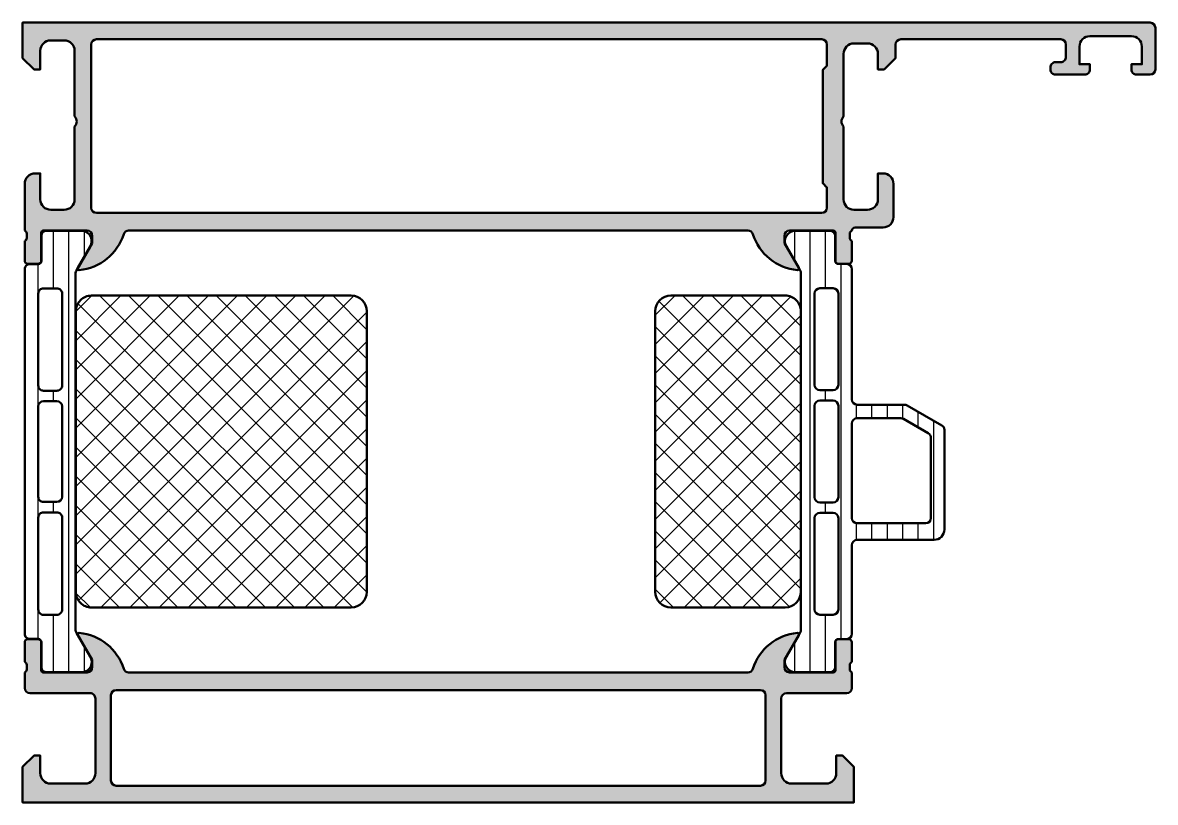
# Model space of a CAD drawing. Extents: x 0 to 109, y 0 to 75.
import ezdxf

# ---------------------------------------------------------------- set-up
doc = ezdxf.new("R2010")
doc.units = 0
for name, color, linetype, lineweight in [('0S-Alu contour', 7, 'Continuous', 50), ('0S-Alu hatch', 252, 'Continuous', 25), ('0S-Plastic contour', 254, 'Continuous', 50), ('0S-Plastic hatch', 253, 'Continuous', 25), ('0S-PT contour', 91, 'Continuous', 50), ('0S-PT hatch', 103, 'Continuous', 25)]:
    doc.layers.add(name, color=color, linetype=linetype, lineweight=lineweight)
pattern_1 = [(135, (0, 0), (-1.403165018917055, -1.403165018917055), []), (225, (0, 0), (1.403165018917055, -1.403165018917055), [])]
pattern_2 = [(90, (0, 0), (-1.4859, 0), [])]

# ---------------------------------------------------------------- blocks, each defined once
blk = doc.blocks.new('482060__34812AA8_79C7_4B11_AFEE_2AE749F48183_')
at = {"layer": '0S-Alu hatch'}
h = blk.add_hatch(color=256, dxfattribs=at)
edge = h.paths.add_edge_path()
edge.add_line((1.199999999999953, 60.49999999999999), (1.699999999999956, 60.49999999999999))
edge.add_line((1.699999999999956, 60.49999999999999), (1.699999999999957, 57.99999999999999))
edge.add_arc((2.699999999999954, 57.99999999999999), 0.9999999999999978, 180, 270.0000000000001)
edge.add_line((2.699999999999956, 56.99999999999999), (3.999999999999957, 56.99999999999999))
edge.add_arc((3.999999999999957, 57.99999999999999), 1, 270, 360)
edge.add_line((4.999999999999957, 57.99999999999999), (4.999999999999957, 65))
edge.add_arc((4.474999999999957, 65.5), 0.7250000000000004, 316.3971810272964, 403.6028189727036)
edge.add_line((4.999999999999957, 66), (4.999999999999956, 72.3))
edge.add_arc((3.999999999999955, 72.3), 0.9999999999999996, 0, 89.99999999999994)
edge.add_line((3.999999999999957, 73.3), (2.699999999999956, 73.3))
edge.add_arc((2.699999999999956, 72.3), 1, 90, 180)
edge.add_line((1.699999999999956, 72.3), (1.699999999999955, 70.5))
edge.add_line((1.699999999999955, 70.5), (1.099999999999956, 70.5))
edge.add_line((1.099999999999956, 70.5), (-4.51e-14, 71.6))
edge.add_line((-4.51e-14, 71.6), (-4.38e-14, 75))
edge.add_line((-4.38e-14, 75), (108.4999999999999, 74.99999999999999))
edge.add_ellipse((108.4999999999999, 74.5), major_axis=(-0.4999999999999858, 0), ratio=1, start_angle=180, end_angle=269.9999999999984, ccw=False)
edge.add_line((108.9999999999999, 74.5), (108.9999999999999, 70.5))
edge.add_ellipse((108.4999999999999, 70.50000000000001), major_axis=(-0.5000000000000142, 0), ratio=1, start_angle=90.00000000000318, end_angle=180, ccw=False)
edge.add_line((108.4999999999999, 70), (107.1999999999999, 70))
edge.add_ellipse((107.1999999999999, 70.49999999999999), major_axis=(-0.4999999999999858, 0), ratio=1, start_angle=0, end_angle=90.00000000000159, ccw=False)
edge.add_line((106.6999999999999, 70.5), (106.6999999999999, 71))
edge.add_line((106.6999999999999, 71), (107.6999999999999, 71))
edge.add_line((107.6999999999999, 71), (107.6999999999999, 72.7))
edge.add_arc((106.6999999999999, 72.7), 1, 0, 90)
edge.add_line((106.6999999999999, 73.7), (102.6999999999999, 73.7))
edge.add_arc((102.6999999999999, 72.7), 1, 90, 180)
edge.add_line((101.6999999999999, 72.7), (101.6999999999999, 71))
edge.add_line((101.6999999999999, 71), (102.6999999999999, 71))
edge.add_line((102.6999999999999, 71), (102.6999999999999, 70.5))
edge.add_ellipse((102.2, 70.5), major_axis=(-0.4999999999999858, 0), ratio=1, start_angle=89.9999999999967, end_angle=180, ccw=False)
edge.add_line((102.1999999999999, 70.00000000000001), (99.39999999999996, 70))
edge.add_ellipse((99.39999999999995, 70.49999999999999), major_axis=(-0.4999999999999858, 0), ratio=1, start_angle=0, end_angle=90.00000000000159, ccw=False)
edge.add_line((98.89999999999996, 70.5), (98.89999999999996, 70.7))
edge.add_ellipse((99.39999999999995, 70.70000000000002), major_axis=(-0.4999999999999858, 0), ratio=1, start_angle=269.9999999999984, end_angle=360, ccw=False)
edge.add_line((99.39999999999996, 71.2), (99.89999999999998, 71.2))
edge.add_arc((99.9, 71.7), 0.5000000000000142, 269.9999999999984, 360)
edge.add_line((100.4, 71.7), (100.3999999999999, 72.9))
edge.add_arc((99.89999999999996, 72.9), 0.5, 0, 89.99999999999837)
edge.add_line((99.89999999999998, 73.4), (84.49999999999999, 73.39999999999999))
edge.add_arc((84.49999999999999, 72.89999999999999), 0.5, 90, 180)
edge.add_line((83.99999999999999, 72.89999999999999), (83.99999999999996, 71.60000000000001))
edge.add_line((83.99999999999996, 71.60000000000001), (82.89999999999996, 70.5))
edge.add_line((82.89999999999996, 70.5), (82.29999999999995, 70.5))
edge.add_line((82.29999999999995, 70.5), (82.29999999999995, 72))
edge.add_arc((81.29999999999998, 72), 0.9999999999999857, 0, 90)
edge.add_line((81.29999999999998, 72.99999999999999), (79.99999999999997, 73))
edge.add_arc((79.99999999999999, 72), 1, 90.00000000000081, 180)
edge.add_line((78.99999999999999, 72), (78.99999999999994, 66))
edge.add_arc((79.52499999999996, 65.5), 0.7250000000000041, 136.3971810272967, 223.6028189727033)
edge.add_line((78.99999999999994, 65), (78.99999999999994, 58))
edge.add_arc((79.99999999999996, 58), 1, 180, 270)
edge.add_line((79.99999999999996, 57), (81.29999999999997, 57))
edge.add_arc((81.29999999999997, 58), 1, 270, 360)
edge.add_line((82.29999999999995, 58), (82.29999999999995, 60.5))
edge.add_line((82.29999999999995, 60.5), (82.79999999999997, 60.5))
edge.add_ellipse((82.79999999999998, 59.50000000000001), major_axis=(-0.9999999999999928, 0), ratio=1, start_angle=180, end_angle=270.0000000000008, ccw=False)
edge.add_line((83.79999999999997, 59.5), (83.79999999999997, 56.29999999999999))
edge.add_ellipse((82.79999999999998, 56.29999999999999), major_axis=(-0.9999999999999857, 0), ratio=1, start_angle=90, end_angle=180, ccw=False)
edge.add_line((82.79999999999997, 55.3), (80.09999999999997, 55.3))
edge.add_arc((80.09999999999997, 55), 0.2999999999999971, 90, 180)
edge.add_arc((79.89999999999993, 54.71715728752539), 0.2999999999999976, 109.4712206344906, 180)
edge.add_line((79.59999999999995, 54.71715728752539), (79.59999999999995, 54.28284271247463))
edge.add_arc((79.89999999999993, 54.28284271247465), 0.2999999999999971, 180, 250.5287793655103)
edge.add_line((79.79999999999995, 54.00000000000003), (79.79999999999995, 52.10000000000006))
edge.add_ellipse((79.49999999999991, 52.10000000000006), major_axis=(-0.3000000000000398, 0), ratio=1, start_angle=90, end_angle=180, ccw=False)
edge.add_line((79.49999999999991, 51.80000000000002), (78.50999999999999, 51.80000000000001))
edge.add_ellipse((78.51, 52.10000000000007), major_axis=(-0.300000000000054, 0), ratio=1, start_angle=0, end_angle=89.99999999999733, ccw=False)
edge.add_line((78.20999999999995, 52.10000000000006), (78.20999999999995, 54.80000000000002))
edge.add_arc((78.00999999999993, 54.80000000000002), 0.2000000000000028, 0, 90)
edge.add_line((78.00999999999993, 55.00000000000002), (73.79999999999997, 55.00000000000001))
edge.add_arc((73.79999999999997, 54.50000000000001), 0.5, 90, 180)
edge.add_line((73.29999999999997, 54.50000000000001), (73.29999999999995, 53.80000000000002))
edge.add_line((73.29999999999995, 53.80000000000002), (74.68149545762232, 51.40717967697246))
edge.add_ellipse((74.56188021535165, 51.33811978464831), major_axis=(-0.1381197846483035, 0), ratio=1, start_angle=84.37742244921071, end_angle=209.9999999999983, ccw=False)
edge.add_ellipse((75.03822324117374, 56.17660886184779), major_axis=(-4.999999999999968, 0), ratio=1, start_angle=17.74841635606981, end_angle=84.37742244920668, ccw=False)
edge.add_arc((69.79999999999995, 54.50000000000002), 0.5000000000000039, 17.74841635606928, 89.99999999999837)
edge.add_line((69.79999999999995, 55.00000000000002), (10.19999999999994, 55))
edge.add_arc((10.19999999999994, 54.5), 0.5, 89.99999999999939, 162.2515836439297)
edge.add_ellipse((4.96177675882614, 56.17660886184779), major_axis=(-4.999999999999992, 0), ratio=1, start_angle=95.62257755079372, end_angle=162.2515836439301, ccw=False)
edge.add_ellipse((5.438119784648252, 51.3381197846483), major_axis=(-0.1381197846483014, 0), ratio=1, start_angle=-29.999999999998693, end_angle=95.62257755079082, ccw=False)
edge.add_line((5.318504542377583, 51.40717967697245), (6.699999999999945, 53.8))
edge.add_line((6.699999999999945, 53.8), (6.699999999999945, 54.5))
edge.add_arc((6.199999999999943, 54.5), 0.5000000000000027, 0, 89.9999999999998)
edge.add_line((6.199999999999945, 55), (1.989999999999952, 55))
edge.add_arc((1.989999999999952, 54.8), 0.2000000000000028, 89.99999999999991, 180)
edge.add_line((1.789999999999949, 54.8), (1.78999999999995, 52.10000000000004))
edge.add_ellipse((1.489999999999916, 52.10000000000003), major_axis=(-0.3000000000000338, 0), ratio=1, start_angle=89.99999999999892, end_angle=180, ccw=False)
edge.add_line((1.48999999999991, 51.79999999999999), (0.4999999999999901, 51.79999999999999))
edge.add_ellipse((0.4999999999999968, 52.10000000000004), major_axis=(-0.3000000000000469, 0), ratio=1, start_angle=0, end_angle=89.9999999999988, ccw=False)
edge.add_line((0.1999999999999521, 52.10000000000004), (0.1999999999999514, 54))
edge.add_arc((0.099999999999953, 54.28284271247462), 0.2999999999999989, 289.4712206344904, 360)
edge.add_line((0.3999999999999518, 54.28284271247462), (0.3999999999999519, 54.71715728752538))
edge.add_arc((0.0999999999999519, 54.71715728752538), 0.3, 0, 70.52877936550895)
edge.add_line((0.1999999999999536, 55), (0.1999999999999534, 59.49999999999999))
edge.add_ellipse((1.199999999999955, 59.49999999999999), major_axis=(-1.000000000000002, 0), ratio=1, start_angle=270.00000000000017, end_angle=360, ccw=False)
edge = h.paths.add_edge_path()
edge.add_line((6.600000000000048, 72.9), (6.600000000000051, 57.2))
edge.add_arc((7.100000000000052, 57.2), 0.5000000000000009, 180, 270)
edge.add_line((7.100000000000052, 56.7), (76.90000000000003, 56.70000000000001))
edge.add_arc((76.90000000000003, 57.20000000000001), 0.5, 270, 360)
edge.add_line((77.40000000000003, 57.20000000000001), (77.40000000000003, 59.15000000000001))
edge.add_line((77.40000000000003, 59.15000000000001), (76.99999999999994, 59.55000000000008))
edge.add_line((76.99999999999994, 59.55000000000008), (76.99999999999994, 70.44999999999993))
edge.add_line((76.99999999999994, 70.44999999999993), (77.40000000000003, 70.85))
edge.add_line((77.40000000000003, 70.85), (77.40000000000003, 72.9))
edge.add_arc((76.90000000000002, 72.89999999999999), 0.5000000000000142, 0, 90)
edge.add_line((76.90000000000002, 73.4), (7.100000000000051, 73.4))
edge.add_arc((7.100000000000051, 72.89999999999999), 0.5, 90, 180)
at = {"layer": '0S-Alu contour', "color": 7}
for points in [[(1.699999999999956, 72.3), (1.699999999999955, 70.5), (1.099999999999956, 70.5), (-4.51e-14, 71.6), (-4.38e-14, 75), (108.4999999999999, 74.99999999999999)], [(108.9999999999999, 74.5), (108.9999999999999, 70.5)], [(3.999999999999957, 73.3), (2.699999999999956, 73.3)], [(76.90000000000002, 73.4), (7.100000000000051, 73.4)], [(99.89999999999998, 73.4), (84.49999999999999, 73.39999999999999)], [(106.6999999999999, 73.7), (102.6999999999999, 73.7)], [(4.999999999999957, 66), (4.999999999999956, 72.3)], [(6.600000000000048, 72.9), (6.600000000000051, 57.2)], [(77.40000000000003, 57.20000000000001), (77.40000000000003, 59.15000000000001), (76.99999999999994, 59.55000000000008), (76.99999999999994, 70.44999999999993), (77.40000000000003, 70.85), (77.40000000000003, 72.9)], [(78.99999999999999, 72), (78.99999999999994, 66)], [(81.29999999999998, 72.99999999999999), (79.99999999999997, 73)], [(83.99999999999999, 72.89999999999999), (83.99999999999996, 71.60000000000001), (82.89999999999996, 70.5), (82.29999999999995, 70.5), (82.29999999999995, 72)], [(100.4, 71.7), (100.3999999999999, 72.9)], [(101.6999999999999, 72.7), (101.6999999999999, 71), (102.6999999999999, 71), (102.6999999999999, 70.5)], [(106.6999999999999, 70.5), (106.6999999999999, 71), (107.6999999999999, 71), (107.6999999999999, 72.7)], [(99.39999999999996, 71.2), (99.89999999999998, 71.2)], [(98.89999999999996, 70.5), (98.89999999999996, 70.7)], [(102.1999999999999, 70.00000000000001), (99.39999999999996, 70)], [(108.4999999999999, 70), (107.1999999999999, 70)], [(4.999999999999957, 57.99999999999999), (4.999999999999957, 65)], [(78.99999999999994, 65), (78.99999999999994, 58)], [(1.199999999999953, 60.49999999999999), (1.699999999999956, 60.49999999999999), (1.699999999999957, 57.99999999999999)], [(82.29999999999995, 58), (82.29999999999995, 60.5), (82.79999999999997, 60.5)], [(0.1999999999999536, 55), (0.1999999999999534, 59.49999999999999)], [(83.79999999999997, 59.5), (83.79999999999997, 56.29999999999999)], [(2.699999999999956, 56.99999999999999), (3.999999999999957, 56.99999999999999)], [(7.100000000000052, 56.7), (76.90000000000003, 56.70000000000001)], [(79.99999999999996, 57), (81.29999999999997, 57)], [(0.3999999999999518, 54.28284271247462), (0.3999999999999519, 54.71715728752538)], [(1.789999999999949, 54.8), (1.78999999999995, 52.10000000000004)], [(6.199999999999945, 55), (1.989999999999952, 55)], [(69.79999999999995, 55.00000000000002), (10.19999999999994, 55)], [(78.00999999999993, 55.00000000000002), (73.79999999999997, 55.00000000000001)], [(78.20999999999995, 52.10000000000006), (78.20999999999995, 54.80000000000002)], [(79.59999999999995, 54.71715728752539), (79.59999999999995, 54.28284271247463)], [(82.79999999999997, 55.3), (80.09999999999997, 55.3)], [(0.1999999999999521, 52.10000000000004), (0.1999999999999514, 54)], [(5.318504542377583, 51.40717967697245), (6.699999999999945, 53.8), (6.699999999999945, 54.5)], [(73.29999999999997, 54.50000000000001), (73.29999999999995, 53.80000000000002), (74.68149545762232, 51.40717967697246)], [(79.79999999999995, 54.00000000000003), (79.79999999999995, 52.10000000000006)], [(1.48999999999991, 51.79999999999999), (0.4999999999999901, 51.79999999999999)], [(79.49999999999991, 51.80000000000002), (78.50999999999999, 51.80000000000001)]]:
    blk.add_lwpolyline(points, dxfattribs=at)
at = {"layer": '0S-Alu contour', "color": 7, "extrusion": (0, 0, -1)}
for centre, radius, start, end in [((-108.4999999999999, 74.5), 0.4999999999999858, 90.0000000000016, 180), ((-99.39999999999995, 70.70000000000002), 0.4999999999999858, 0, 90.0000000000016), ((-99.39999999999995, 70.49999999999999), 0.4999999999999858, 269.9999999999984, 0), ((-102.2, 70.5), 0.4999999999999858, 180, 270.0000000000033), ((-107.1999999999999, 70.49999999999999), 0.4999999999999858, 269.9999999999984, 0), ((-108.4999999999999, 70.50000000000001), 0.5000000000000142, 180, 269.9999999999968), ((-1.199999999999955, 59.49999999999999), 1.000000000000002, 0, 89.99999999999984), ((-82.79999999999998, 59.50000000000001), 0.9999999999999928, 89.9999999999992, 180), ((-82.79999999999998, 56.29999999999999), 0.9999999999999857, 180, 270), ((-4.96177675882614, 56.17660886184779), 4.999999999999992, 197.74841635607, 264.3774224492063), ((-75.03822324117374, 56.17660886184779), 4.999999999999968, 275.6225775507933, 342.2515836439302), ((-0.4999999999999968, 52.10000000000004), 0.3000000000000469, 270.0000000000013, 0), ((-1.489999999999916, 52.10000000000003), 0.3000000000000338, 180, 270.0000000000011), ((-5.438119784648252, 51.3381197846483), 0.1381197846483014, 264.3774224492092, 29.99999999999862), ((-74.56188021535165, 51.33811978464831), 0.1381197846483035, 150.0000000000017, 275.6225775507893), ((-78.51, 52.10000000000007), 0.300000000000054, 270.0000000000027, 0), ((-79.49999999999991, 52.10000000000006), 0.3000000000000398, 180, 270)]:
    blk.add_arc(centre, radius, start, end, dxfattribs=at)
at = {"layer": '0S-Alu contour', "color": 7}
for centre, radius, start, end in [((2.699999999999956, 72.3), 1, 90, 180), ((3.999999999999955, 72.3), 0.9999999999999996, 0, 89.99999999999994), ((7.100000000000051, 72.89999999999999), 0.5, 90, 180), ((76.90000000000002, 72.89999999999999), 0.5000000000000142, 0, 90), ((84.49999999999999, 72.89999999999999), 0.5, 90, 180), ((99.89999999999996, 72.9), 0.5, 0, 89.99999999999837), ((102.6999999999999, 72.7), 1, 90, 180), ((106.6999999999999, 72.7), 1, 0, 90), ((79.99999999999999, 72), 1, 90.00000000000081, 180), ((81.29999999999998, 72), 0.9999999999999857, 0, 90), ((99.9, 71.7), 0.5000000000000142, 269.9999999999984, 0), ((4.474999999999957, 65.5), 0.7250000000000004, 316.3971810272964, 43.6028189727036), ((79.52499999999996, 65.5), 0.7250000000000041, 136.3971810272967, 223.6028189727033), ((2.699999999999954, 57.99999999999999), 0.9999999999999978, 180, 270.0000000000001), ((3.999999999999957, 57.99999999999999), 1, 270, 0), ((79.99999999999996, 58), 1, 180, 270), ((81.29999999999997, 58), 1, 270, 0), ((7.100000000000052, 57.2), 0.5000000000000009, 180, 270), ((76.90000000000003, 57.20000000000001), 0.5, 270, 0), ((0.0999999999999519, 54.71715728752538), 0.3, 0, 70.52877936550895), ((1.989999999999952, 54.8), 0.2000000000000028, 89.99999999999991, 180), ((6.199999999999943, 54.5), 0.5000000000000027, 0, 89.9999999999998), ((10.19999999999994, 54.5), 0.5, 89.99999999999939, 162.2515836439297), ((69.79999999999995, 54.50000000000002), 0.5000000000000039, 17.74841635606928, 89.99999999999837), ((73.79999999999997, 54.50000000000001), 0.5, 90, 180), ((78.00999999999993, 54.80000000000002), 0.2000000000000028, 0, 90), ((79.89999999999993, 54.71715728752539), 0.2999999999999976, 109.4712206344906, 180), ((80.09999999999997, 55), 0.2999999999999971, 90, 180), ((0.099999999999953, 54.28284271247462), 0.2999999999999989, 289.4712206344904, 0), ((79.89999999999993, 54.28284271247465), 0.2999999999999971, 180, 250.5287793655103)]:
    blk.add_arc(centre, radius, start, end, dxfattribs=at)
blk = doc.blocks.new('482070__6E065C63_99F9_4C03_8223_156A82CEA45E_')
at = {"layer": '0S-Alu hatch'}
h = blk.add_hatch(color=256, dxfattribs=at)
edge = h.paths.add_edge_path()
edge.add_line((79.79999999999987, 11), (79.79999999999988, 12.5))
edge.add_ellipse((79.89999999999986, 12.78284271247462), major_axis=(-0.2999999999999959, 0), ratio=1, start_angle=0, end_angle=70.52877936551022, ccw=False)
edge.add_line((79.59999999999988, 12.78284271247462), (79.59999999999988, 13.21715728752538))
edge.add_ellipse((79.89999999999986, 13.21715728752538), major_axis=(-0.2999999999999971, 0), ratio=1, start_angle=289.4712206344898, end_angle=360, ccw=False)
edge.add_line((79.79999999999988, 13.5), (79.79999999999988, 15.39999999999996))
edge.add_arc((79.49999999999984, 15.39999999999996), 0.3000000000000398, 0, 90)
edge.add_line((79.49999999999984, 15.7), (78.5099999999999, 15.7))
edge.add_arc((78.5099999999999, 15.39999999999996), 0.3000000000000398, 90, 180)
edge.add_line((78.20999999999988, 15.39999999999996), (78.20999999999987, 12.7))
edge.add_ellipse((78.00999999999986, 12.69999999999999), major_axis=(-0.1999999999999886, 0), ratio=1, start_angle=90, end_angle=180, ccw=False)
edge.add_line((78.00999999999986, 12.5), (73.7999999999999, 12.5))
edge.add_ellipse((73.7999999999999, 12.99999999999999), major_axis=(-0.4999999999999929, 0), ratio=1, start_angle=0, end_angle=90, ccw=False)
edge.add_line((73.2999999999999, 13), (73.2999999999999, 13.7))
edge.add_line((73.2999999999999, 13.7), (74.68149545762225, 16.09282032302755))
edge.add_arc((74.56188021535158, 16.1618802153517), 0.1381197846483017, 330.0000000000018, 455.6225775507952)
edge.add_arc((75.0382232411737, 11.3233911381522), 4.999999999999998, 95.62257755079376, 162.2515836439299)
edge.add_ellipse((69.79999999999988, 13.00000000000001), major_axis=(-0.5000000000000094, 0), ratio=1, start_angle=90, end_angle=162.2515836439288, ccw=False)
edge.add_line((69.79999999999988, 12.5), (10.19999999999999, 12.5))
edge.add_ellipse((10.2, 13), major_axis=(-0.5000000000000018, 0), ratio=1, start_angle=17.74841635607038, end_angle=89.99999999999937, ccw=False)
edge.add_arc((4.961776758826194, 11.32339113815219), 5.000000000000001, 17.74841635607012, 84.37742244920645)
edge.add_arc((5.438119784648294, 16.1618802153517), 0.1381197846482984, 84.3774224492057, 210.0000000000012)
edge.add_line((5.318504542377633, 16.09282032302755), (6.699999999999993, 13.69999999999999))
edge.add_line((6.699999999999993, 13.69999999999999), (6.699999999999993, 13))
edge.add_ellipse((6.199999999999991, 13), major_axis=(-0.5000000000000027, 0), ratio=1, start_angle=90.00000000000023, end_angle=180, ccw=False)
edge.add_line((6.199999999999993, 12.5), (1.990000000000001, 12.5))
edge.add_ellipse((1.99, 12.69999999999999), major_axis=(-0.1999999999999993, 0), ratio=1, start_angle=0, end_angle=90.00000000000011, ccw=False)
edge.add_line((1.79, 12.69999999999999), (1.789999999999998, 15.39999999999995))
edge.add_arc((1.489999999999959, 15.39999999999995), 0.300000000000038, 0, 90.00000000000011)
edge.add_line((1.489999999999959, 15.69999999999999), (0.5000000000000382, 15.69999999999999))
edge.add_arc((0.5000000000000382, 15.39999999999995), 0.3000000000000398, 90, 180)
edge.add_line((0.1999999999999984, 15.39999999999995), (0.1999999999999994, 13.49999999999999))
edge.add_ellipse((0.1000000000000041, 13.21715728752538), major_axis=(-0.2999999999999962, 0), ratio=1, start_angle=180, end_angle=250.5287793655101, ccw=False)
edge.add_line((0.4000000000000004, 13.21715728752538), (0.4000000000000016, 12.78284271247461))
edge.add_ellipse((0.0999999999999979, 12.78284271247462), major_axis=(-0.3000000000000036, 0), ratio=1, start_angle=109.47122063449089, end_angle=180, ccw=False)
edge.add_line((0.2000000000000002, 12.5), (0.2, 11))
edge.add_arc((0.6999999999999998, 11), 0.5, 180, 269.9999999999999)
edge.add_line((0.6999999999999988, 10.5), (6.5, 10.5))
edge.add_ellipse((6.500000000000002, 10), major_axis=(-0.4999999999999983, 0), ratio=1, start_angle=180, end_angle=270.00000000000034, ccw=False)
edge.add_line((7, 10), (7, 2.8))
edge.add_ellipse((6, 2.800000000000002), major_axis=(-1, 0), ratio=1, start_angle=90.00000000000011, end_angle=180, ccw=False)
edge.add_line((6, 1.800000000000001), (2.7, 1.800000000000001))
edge.add_ellipse((2.699999999999999, 2.8), major_axis=(-0.9999999999999991, 0), ratio=1, start_angle=0, end_angle=90, ccw=False)
edge.add_line((1.7, 2.8), (1.699999999999999, 4.5))
edge.add_line((1.699999999999999, 4.5), (1.1, 4.5))
edge.add_line((1.1, 4.5), (0, 3.399999999999999))
edge.add_line((0, 3.399999999999999), (0, 0))
edge.add_line((0, 0), (79.99999999999987, 6e-16))
edge.add_line((79.99999999999987, 6e-16), (79.99999999999987, 3.4))
edge.add_line((79.99999999999987, 3.4), (78.89999999999988, 4.5))
edge.add_line((78.89999999999988, 4.5), (78.29999999999987, 4.5))
edge.add_line((78.29999999999987, 4.5), (78.29999999999987, 2.800000000000002))
edge.add_ellipse((77.29999999999987, 2.800000000000001), major_axis=(-1, 0), ratio=1, start_angle=90.0000000000008, end_angle=180, ccw=False)
edge.add_line((77.29999999999988, 1.800000000000001), (73.99999999999989, 1.799999999999995))
edge.add_ellipse((73.99999999999989, 2.800000000000009), major_axis=(-1.000000000000014, 0), ratio=1, start_angle=0, end_angle=90, ccw=False)
edge.add_line((72.99999999999987, 2.800000000000005), (72.99999999999987, 9.999999999999998))
edge.add_ellipse((73.49999999999987, 10), major_axis=(-0.5, 0), ratio=1, start_angle=270, end_angle=360, ccw=False)
edge.add_line((73.49999999999987, 10.5), (79.29999999999987, 10.5))
edge.add_arc((79.29999999999987, 11), 0.5, 270, 360)
edge = h.paths.add_edge_path()
edge.add_ellipse((71, 10.3), major_axis=(-0.5, 0), ratio=1, start_angle=180, end_angle=270, ccw=False)
edge.add_line((71.5, 10.3), (71.5, 2.100000000000008))
edge.add_ellipse((71, 2.100000000000008), major_axis=(-0.4999999999999999, 0), ratio=1, start_angle=90, end_angle=180, ccw=False)
edge.add_line((71, 1.600000000000009), (9.000000000000007, 1.600000000000001))
edge.add_ellipse((9.000000000000005, 2.100000000000001), major_axis=(-0.5, 0), ratio=1, start_angle=0, end_angle=90, ccw=False)
edge.add_line((8.500000000000005, 2.100000000000001), (8.500000000000004, 10.3))
edge.add_ellipse((9.000000000000004, 10.3), major_axis=(-0.5, 0), ratio=1, start_angle=270.0000000000004, end_angle=360, ccw=False)
edge.add_line((9, 10.8), (71, 10.8))
at = {"layer": '0S-Alu contour', "color": 7}
for points in [[(0.1999999999999984, 15.39999999999995), (0.1999999999999994, 13.49999999999999)], [(1.489999999999959, 15.69999999999999), (0.5000000000000382, 15.69999999999999)], [(1.79, 12.69999999999999), (1.789999999999998, 15.39999999999995)], [(5.318504542377633, 16.09282032302755), (6.699999999999993, 13.69999999999999), (6.699999999999993, 13)], [(73.2999999999999, 13), (73.2999999999999, 13.7), (74.68149545762225, 16.09282032302755)], [(78.20999999999988, 15.39999999999996), (78.20999999999987, 12.7)], [(79.49999999999984, 15.7), (78.5099999999999, 15.7)], [(79.79999999999988, 13.5), (79.79999999999988, 15.39999999999996)], [(0.4000000000000004, 13.21715728752538), (0.4000000000000016, 12.78284271247461)], [(79.59999999999988, 12.78284271247462), (79.59999999999988, 13.21715728752538)], [(0.2000000000000002, 12.5), (0.2, 11)], [(6.199999999999993, 12.5), (1.99, 12.5)], [(69.79999999999988, 12.5), (10.19999999999999, 12.5)], [(78.00999999999986, 12.5), (73.7999999999999, 12.5)], [(79.79999999999987, 11), (79.79999999999988, 12.5)], [(0.6999999999999988, 10.5), (6.5, 10.5)], [(7, 10), (7, 2.8)], [(8.500000000000005, 2.100000000000001), (8.500000000000004, 10.3)], [(9, 10.8), (71, 10.8)], [(71.5, 10.3), (71.5, 2.100000000000008)], [(72.99999999999987, 2.800000000000005), (72.99999999999987, 9.999999999999998)], [(73.49999999999987, 10.5), (79.29999999999987, 10.5)], [(1.7, 2.8), (1.699999999999999, 4.5), (1.1, 4.5), (0, 3.399999999999999), (0, 0), (79.99999999999987, 6e-16), (79.99999999999987, 3.4), (78.89999999999988, 4.5), (78.29999999999987, 4.5), (78.29999999999987, 2.800000000000002)], [(6, 1.800000000000001), (2.7, 1.800000000000001)], [(71, 1.600000000000009), (9.000000000000005, 1.600000000000001)], [(77.29999999999988, 1.800000000000001), (73.99999999999989, 1.799999999999995)]]:
    blk.add_lwpolyline(points, dxfattribs=at)
for centre, radius, start, end in [((0.5000000000000382, 15.39999999999995), 0.3000000000000398, 90, 180), ((1.489999999999959, 15.39999999999995), 0.300000000000038, 0, 90.00000000000011), ((5.438119784648294, 16.1618802153517), 0.1381197846482984, 84.3774224492057, 210.0000000000012), ((4.961776758826194, 11.32339113815219), 5.000000000000001, 17.74841635607012, 84.37742244920645), ((75.0382232411737, 11.3233911381522), 4.999999999999998, 95.62257755079376, 162.2515836439299), ((74.56188021535158, 16.1618802153517), 0.1381197846483017, 330.0000000000018, 95.62257755079526), ((78.5099999999999, 15.39999999999996), 0.3000000000000398, 90, 180), ((79.49999999999984, 15.39999999999996), 0.3000000000000398, 0, 90), ((0.6999999999999998, 11), 0.5, 180, 269.9999999999999), ((79.29999999999987, 11), 0.5, 270, 0)]:
    blk.add_arc(centre, radius, start, end, dxfattribs=at)
at = {"layer": '0S-Alu contour', "color": 7, "extrusion": (0, 0, -1)}
for centre, radius, start, end in [((-0.1000000000000041, 13.21715728752538), 0.2999999999999962, 109.4712206344899, 180), ((-79.89999999999986, 13.21715728752538), 0.2999999999999971, 0, 70.52877936551019), ((-0.0999999999999979, 12.78284271247462), 0.3000000000000036, 180, 250.5287793655091), ((-1.99, 12.69999999999999), 0.1999999999999993, 269.9999999999999, 0), ((-6.199999999999991, 13), 0.5000000000000027, 180, 269.9999999999998), ((-10.2, 13), 0.5000000000000018, 270.0000000000006, 342.2515836439296), ((-69.79999999999988, 13.00000000000001), 0.5000000000000094, 197.7484163560712, 270), ((-73.7999999999999, 12.99999999999999), 0.4999999999999929, 270, 0), ((-78.00999999999986, 12.69999999999999), 0.1999999999999886, 180, 270), ((-79.89999999999986, 12.78284271247462), 0.2999999999999959, 289.4712206344898, 0), ((-6.500000000000002, 10), 0.4999999999999983, 89.99999999999969, 180), ((-9.000000000000004, 10.3), 0.5, 0, 89.99999999999959), ((-71, 10.3), 0.5, 90, 180), ((-73.49999999999987, 10), 0.5, 0, 90), ((-2.699999999999999, 2.8), 0.9999999999999991, 270, 0), ((-6, 2.800000000000002), 1, 180, 269.9999999999999), ((-73.99999999999989, 2.800000000000009), 1.000000000000014, 270, 0), ((-77.29999999999987, 2.800000000000001), 1, 180, 269.9999999999992), ((-9.000000000000005, 2.100000000000001), 0.5, 270, 0), ((-71, 2.100000000000008), 0.4999999999999999, 180, 270)]:
    blk.add_arc(centre, radius, start, end, dxfattribs=at)
blk = doc.blocks.new('486560__FAB398B2_3579_4139_9FB3_EC4213395C18_')
at = {"layer": '0S-PT hatch'}
h = blk.add_hatch(dxfattribs=at)
h.set_pattern_fill('ANSI37', color=256, scale=0.625, angle=90, style=0)
h.set_pattern_definition(pattern_1)
edge = h.paths.add_edge_path()
edge.add_ellipse((31.61946815248185, 47.24133491530957), major_axis=(-1.500000000000007, 0), ratio=1, start_angle=180, end_angle=269.9999999999999, ccw=False)
edge.add_line((33.11946815248186, 47.24133491530957), (33.11946815248186, 20.24133491530957))
edge.add_ellipse((31.61946815248185, 20.24133491530958), major_axis=(-1.500000000000007, 0), ratio=1, start_angle=90.00000000000023, end_angle=180, ccw=False)
edge.add_line((31.61946815248186, 18.74133491530957), (6.619468152481854, 18.74133491530957))
edge.add_ellipse((6.619468152481852, 20.24133491530957), major_axis=(-1.499999999999996, 0), ratio=1, start_angle=0, end_angle=90.00000000000011, ccw=False)
edge.add_line((5.119468152481855, 20.24133491530957), (5.119468152481855, 47.24133491530957))
edge.add_ellipse((6.619468152481852, 47.24133491530957), major_axis=(-1.499999999999997, 0), ratio=1, start_angle=269.9999999999999, end_angle=360, ccw=False)
edge.add_line((6.619468152481855, 48.74133491530957), (31.61946815248186, 48.74133491530958))
at = {"layer": '0S-PT contour', "color": 7}
for points in [[(6.619468152481855, 48.74133491530957), (31.61946815248186, 48.74133491530958)], [(5.119468152481855, 20.24133491530957), (5.119468152481855, 47.24133491530957)], [(33.11946815248186, 47.24133491530957), (33.11946815248186, 20.24133491530957)], [(31.61946815248186, 18.74133491530957), (6.619468152481854, 18.74133491530957)]]:
    blk.add_lwpolyline(points, dxfattribs=at)
at = {"layer": '0S-PT contour', "color": 7, "extrusion": (0, 0, -1)}
for centre, radius, start, end in [((-6.619468152481852, 47.24133491530957), 1.499999999999997, 0, 90.0000000000001), ((-31.61946815248185, 47.24133491530957), 1.500000000000007, 90.00000000000014, 180), ((-6.619468152481852, 20.24133491530957), 1.499999999999996, 269.9999999999999, 0), ((-31.61946815248185, 20.24133491530958), 1.500000000000007, 180, 269.9999999999998)]:
    blk.add_arc(centre, radius, start, end, dxfattribs=at)
blk = doc.blocks.new('278259__DA28C723_FE1E_458D_BFDB_4A22F4C99DA5___BAF81D8E_56F0_4931_80E5_DCB3A220DC1C_')
at = {"layer": '0S-Plastic hatch'}
h = blk.add_hatch(dxfattribs=at)
h.set_pattern_fill('ANSI31', color=256, scale=0.4680000000000001, angle=45, style=0)
h.set_pattern_definition(pattern_2)
edge = h.paths.add_edge_path()
edge.add_arc((88.1999999999999, 35.82512886940359), 0.4999999999999716, 0, 60.00000000000227)
edge.add_line((88.44999999999989, 36.2581415712958), (85.11602540378433, 38.18301270189222))
edge.add_arc((84.8660254037843, 37.74999999999988), 0.500000000000123, 60.00000000000436, 89.99999999999675)
edge.add_line((84.86602540378433, 38.25), (80.29999999999988, 38.25))
edge.add_ellipse((80.29999999999988, 38.75), major_axis=(-0.5, 0), ratio=1, start_angle=0, end_angle=90, ccw=False)
edge.add_line((79.79999999999988, 38.75), (79.79999999999988, 51.29))
edge.add_arc((79.29999999999988, 51.29000000000001), 0.4999999999999858, 0, 90)
edge.add_line((79.29999999999988, 51.79), (78.49999999999989, 51.79))
edge.add_ellipse((78.49999999999989, 52.08999999999999), major_axis=(-0.2999999999999971, 0), ratio=1, start_angle=0, end_angle=90, ccw=False)
edge.add_line((78.19999999999989, 52.08999999999999), (78.19999999999989, 54.49))
edge.add_arc((77.6999999999999, 54.49000000000001), 0.4999999999999858, 0, 90)
edge.add_line((77.69999999999987, 54.99), (74.3565509926169, 54.99))
edge.add_arc((74.35655099261692, 53.99), 1.000000000000007, 90.00000000000081, 209.9999999999989)
edge.add_line((73.49052558883247, 53.49), (74.8330127018921, 51.16474411167424))
edge.add_ellipse((74.39999999999989, 50.91474411167425), major_axis=(-0.4999999999999919, 0), ratio=1, start_angle=180, end_angle=210.0000000000006, ccw=False)
edge.add_line((74.89999999999986, 50.91474411167425), (74.89999999999986, 16.58525588832577))
edge.add_ellipse((74.39999999999986, 16.58525588832576), major_axis=(-0.5, 0), ratio=1, start_angle=150.0000000000007, end_angle=180, ccw=False)
edge.add_line((74.8330127018921, 16.33525588832576), (73.49052558883245, 14.01))
edge.add_arc((74.3565509926169, 13.51), 1.000000000000008, 150.0000000000003, 269.9999999999992)
edge.add_line((74.35655099261689, 12.51), (77.69999999999987, 12.51000000000001))
edge.add_arc((77.69999999999987, 13.01000000000002), 0.5000000000000089, 270, 360)
edge.add_line((78.19999999999989, 13.01000000000001), (78.19999999999989, 15.41000000000001))
edge.add_ellipse((78.49999999999989, 15.41000000000001), major_axis=(-0.2999999999999971, 0), ratio=1, start_angle=270, end_angle=360, ccw=False)
edge.add_line((78.49999999999989, 15.71), (79.29999999999988, 15.71000000000001))
edge.add_arc((79.29999999999988, 16.21), 0.4999999999999965, 270, 360)
edge.add_line((79.79999999999988, 16.21000000000001), (79.79999999999988, 24.75))
edge.add_ellipse((80.29999999999988, 24.75), major_axis=(-0.5, 0), ratio=1, start_angle=270, end_angle=360, ccw=False)
edge.add_line((80.29999999999988, 25.25), (87.69999999999987, 25.25))
edge.add_arc((87.69999999999987, 26.25), 1, 270, 360)
edge.add_line((88.69999999999987, 26.25), (88.69999999999987, 35.82512886940357))
edge = h.paths.add_edge_path()
edge.add_ellipse((80.29999999999988, 36.45), major_axis=(-0.5, 0), ratio=1, start_angle=270, end_angle=360, ccw=False)
edge.add_line((80.29999999999988, 36.95), (84.51769145362387, 36.95))
edge.add_ellipse((84.51769145362387, 36.45), major_axis=(-0.5, 0), ratio=1, start_angle=239.9999999999999, end_angle=270, ccw=False)
edge.add_line((84.76769145362387, 36.88301270189222), (87.14999999999989, 35.50758622134928))
edge.add_ellipse((86.89999999999988, 35.07457351945706), major_axis=(-0.499999999999998, 0), ratio=1, start_angle=180, end_angle=240.00000000000028, ccw=False)
edge.add_line((87.39999999999989, 35.07457351945706), (87.39999999999989, 27.35))
edge.add_ellipse((86.89999999999988, 27.35), major_axis=(-0.5, 0), ratio=1, start_angle=90, end_angle=180, ccw=False)
edge.add_line((86.89999999999988, 26.85), (80.29999999999988, 26.85))
edge.add_ellipse((80.29999999999988, 27.35), major_axis=(-0.5, 0), ratio=1, start_angle=0, end_angle=90, ccw=False)
edge.add_line((79.79999999999988, 27.35), (79.79999999999988, 36.45))
edge = h.paths.add_edge_path()
edge.add_line((76.69999999999989, 49.45), (77.99999999999989, 49.45))
edge.add_ellipse((77.99999999999989, 48.95), major_axis=(-0.5, 0), ratio=1, start_angle=180, end_angle=270, ccw=False)
edge.add_line((78.49999999999989, 48.95), (78.49999999999989, 40.15))
edge.add_ellipse((77.99999999999989, 40.15), major_axis=(-0.5, 0), ratio=1, start_angle=90, end_angle=180, ccw=False)
edge.add_line((77.99999999999989, 39.65000000000001), (76.69999999999987, 39.65000000000001))
edge.add_ellipse((76.69999999999987, 40.15), major_axis=(-0.5, 0), ratio=1, start_angle=0, end_angle=90, ccw=False)
edge.add_line((76.19999999999987, 40.15), (76.19999999999989, 48.95))
edge.add_ellipse((76.69999999999989, 48.95), major_axis=(-0.5, 0), ratio=1, start_angle=270, end_angle=360, ccw=False)
edge = h.paths.add_edge_path()
edge.add_ellipse((77.99999999999989, 27.35), major_axis=(-0.5, 0), ratio=1, start_angle=180, end_angle=270, ccw=False)
edge.add_line((78.49999999999989, 27.35), (78.49999999999989, 18.55))
edge.add_ellipse((77.99999999999989, 18.55), major_axis=(-0.5, 0), ratio=1, start_angle=90, end_angle=180, ccw=False)
edge.add_line((77.99999999999989, 18.05), (76.69999999999987, 18.05))
edge.add_ellipse((76.69999999999989, 18.55), major_axis=(-0.5, 0), ratio=1, start_angle=0, end_angle=89.9999999999983, ccw=False)
edge.add_line((76.19999999999989, 18.55), (76.19999999999989, 27.35))
edge.add_ellipse((76.69999999999989, 27.35), major_axis=(-0.5, 0), ratio=1, start_angle=270, end_angle=360, ccw=False)
edge.add_line((76.69999999999989, 27.85), (77.99999999999989, 27.85))
edge = h.paths.add_edge_path()
edge.add_ellipse((76.69999999999989, 38.15000000000001), major_axis=(-0.5, 0), ratio=1, start_angle=270, end_angle=360, ccw=False)
edge.add_line((76.69999999999989, 38.65000000000001), (77.99999999999989, 38.65000000000001))
edge.add_ellipse((77.99999999999989, 38.15000000000001), major_axis=(-0.5, 0), ratio=1, start_angle=180, end_angle=270, ccw=False)
edge.add_line((78.49999999999989, 38.15000000000001), (78.49999999999989, 29.35))
edge.add_ellipse((77.99999999999989, 29.35), major_axis=(-0.5, 0), ratio=1, start_angle=90, end_angle=180, ccw=False)
edge.add_line((77.99999999999989, 28.85), (76.69999999999989, 28.85))
edge.add_ellipse((76.69999999999989, 29.35), major_axis=(-0.5, 0), ratio=1, start_angle=0, end_angle=90, ccw=False)
edge.add_line((76.19999999999989, 29.35), (76.19999999999989, 38.15000000000001))
at = {"layer": '0S-Alu contour', "color": 7}
for points in [[(76.69999999999989, 49.45), (77.99999999999989, 49.45)], [(76.19999999999987, 40.15), (76.19999999999989, 48.95)], [(78.49999999999989, 48.95), (78.49999999999989, 40.15)], [(77.99999999999989, 39.65000000000001), (76.69999999999987, 39.65000000000001)], [(76.69999999999989, 38.65000000000001), (77.99999999999989, 38.65000000000001)], [(76.19999999999989, 29.35), (76.19999999999989, 38.15000000000001)], [(78.49999999999989, 38.15000000000001), (78.49999999999989, 29.35)], [(79.79999999999988, 27.35), (79.79999999999988, 36.45)], [(80.29999999999988, 36.95), (84.51769145362387, 36.95)], [(84.76769145362387, 36.88301270189222), (87.14999999999989, 35.50758622134928)], [(87.39999999999989, 35.07457351945706), (87.39999999999989, 27.35)], [(77.99999999999989, 28.85), (76.69999999999989, 28.85)], [(76.19999999999989, 18.55), (76.19999999999989, 27.35)], [(76.69999999999989, 27.85), (77.99999999999989, 27.85)], [(78.49999999999989, 27.35), (78.49999999999989, 18.55)], [(86.89999999999988, 26.85), (80.29999999999988, 26.85)], [(77.99999999999989, 18.05), (76.69999999999987, 18.05)]]:
    blk.add_lwpolyline(points, dxfattribs=at)
at = {"layer": '0S-Alu contour', "color": 7, "extrusion": (0, 0, -1)}
for centre, radius, start, end in [((-76.69999999999989, 48.95), 0.5, 0, 90), ((-77.99999999999989, 48.95), 0.5, 90, 180), ((-76.69999999999987, 40.15), 0.5, 270, 0), ((-77.99999999999989, 40.15), 0.5, 180, 270), ((-76.69999999999989, 38.15000000000001), 0.5, 0, 90), ((-77.99999999999989, 38.15000000000001), 0.5, 90, 180), ((-80.29999999999988, 36.45), 0.5, 0, 90), ((-84.51769145362387, 36.45), 0.5, 90, 120.0000000000001), ((-86.89999999999988, 35.07457351945706), 0.499999999999998, 119.9999999999997, 180), ((-76.69999999999989, 29.35), 0.5, 270, 0), ((-77.99999999999989, 29.35), 0.5, 180, 270), ((-76.69999999999989, 27.35), 0.5, 0, 90), ((-77.99999999999989, 27.35), 0.5, 90, 180), ((-80.29999999999988, 27.35), 0.5, 270, 0), ((-86.89999999999988, 27.35), 0.5, 180, 270), ((-76.69999999999989, 18.55), 0.5, 270.0000000000017, 0), ((-77.99999999999989, 18.55), 0.5, 180, 270)]:
    blk.add_arc(centre, radius, start, end, dxfattribs=at)
at = {"layer": '0S-Plastic contour', "color": 7}
for points in [[(77.69999999999987, 54.99), (74.3565509926169, 54.99)], [(73.49052558883247, 53.49), (74.8330127018921, 51.16474411167424)], [(78.19999999999989, 52.08999999999999), (78.19999999999989, 54.49)], [(79.29999999999988, 51.79), (78.49999999999989, 51.79)], [(79.79999999999988, 38.75), (79.79999999999988, 51.29)], [(74.89999999999986, 50.91474411167425), (74.89999999999986, 16.58525588832577)], [(84.86602540378433, 38.25), (80.29999999999988, 38.25)], [(88.44999999999989, 36.2581415712958), (85.11602540378433, 38.18301270189222)], [(88.69999999999987, 26.25), (88.69999999999987, 35.82512886940357)], [(80.29999999999988, 25.25), (87.69999999999987, 25.25)], [(79.79999999999988, 16.21000000000001), (79.79999999999988, 24.75)], [(74.8330127018921, 16.33525588832576), (73.49052558883245, 14.01)], [(78.19999999999989, 13.01000000000001), (78.19999999999989, 15.41000000000001)], [(78.49999999999989, 15.71), (79.29999999999988, 15.71000000000001)], [(74.35655099261689, 12.51), (77.69999999999987, 12.51000000000001)]]:
    blk.add_lwpolyline(points, dxfattribs=at)
for centre, radius, start, end in [((74.35655099261692, 53.99), 1.000000000000007, 90.00000000000081, 209.9999999999989), ((77.6999999999999, 54.49000000000001), 0.4999999999999858, 0, 90), ((79.29999999999988, 51.29000000000001), 0.4999999999999858, 0, 90), ((84.8660254037843, 37.74999999999988), 0.500000000000123, 60.00000000000436, 89.99999999999675), ((88.1999999999999, 35.82512886940359), 0.4999999999999716, 0, 60.00000000000227), ((87.69999999999987, 26.25), 1, 270, 0), ((79.29999999999988, 16.21), 0.4999999999999965, 270, 0), ((74.3565509926169, 13.51), 1.000000000000008, 150.0000000000003, 269.9999999999992), ((77.69999999999987, 13.01000000000002), 0.5000000000000089, 270, 0)]:
    blk.add_arc(centre, radius, start, end, dxfattribs=at)
at = {"layer": '0S-Plastic contour', "color": 7, "extrusion": (0, 0, -1)}
for centre, radius, start, end in [((-78.49999999999989, 52.08999999999999), 0.2999999999999971, 270, 0), ((-74.39999999999989, 50.91474411167425), 0.4999999999999919, 149.9999999999994, 180), ((-80.29999999999988, 38.75), 0.5, 270, 0), ((-80.29999999999988, 24.75), 0.5, 0, 90), ((-74.39999999999986, 16.58525588832576), 0.5, 180, 209.9999999999994), ((-78.49999999999989, 15.41000000000001), 0.2999999999999971, 0, 90)]:
    blk.add_arc(centre, radius, start, end, dxfattribs=at)
blk = doc.blocks.new('486560__8D985B2D_DCA3_41C7_81EB_818E4B583667_')
at = {"layer": '0S-PT hatch'}
h = blk.add_hatch(dxfattribs=at)
h.set_pattern_fill('ANSI37', color=256, scale=0.625, angle=90, style=0)
h.set_pattern_definition(pattern_1)
edge = h.paths.add_edge_path()
edge.add_arc((62.37999999999987, 47.25), 1.5, 90, 180)
edge.add_line((60.87999999999987, 47.25), (60.87999999999989, 20.25))
edge.add_arc((62.37999999999988, 20.25), 1.5, 180, 270)
edge.add_line((62.37999999999988, 18.75), (73.3799999999999, 18.75000000000001))
edge.add_arc((73.37999999999988, 20.25000000000001), 1.5, 270.0000000000005, 360)
edge.add_line((74.87999999999988, 20.25000000000001), (74.87999999999988, 47.25))
edge.add_arc((73.37999999999988, 47.25), 1.5, 0, 90.00000000000055)
edge.add_line((73.37999999999985, 48.75), (62.37999999999987, 48.75))
at = {"layer": '0S-PT contour', "color": 7}
for points in [[(73.37999999999985, 48.75), (62.37999999999987, 48.75)], [(60.87999999999987, 47.25), (60.87999999999989, 20.25)], [(74.87999999999988, 20.25000000000001), (74.87999999999988, 47.25)], [(62.37999999999988, 18.75), (73.3799999999999, 18.75000000000001)]]:
    blk.add_lwpolyline(points, dxfattribs=at)
for centre, start, end in [((62.37999999999987, 47.25), 90, 180), ((73.37999999999988, 47.25), 0, 90.00000000000055), ((62.37999999999988, 20.25), 180, 270), ((73.37999999999988, 20.25000000000001), 270.0000000000005, 0)]:
    blk.add_arc(centre, 1.5, start, end, dxfattribs=at)
blk = doc.blocks.new('278259__0F7EBA56_2E49_4A94_96AC_C71AC58F7C86___B139A0A7_F151_4723_A5DC_8586632764FE_')
at = {"layer": '0S-Plastic hatch'}
h = blk.add_hatch(dxfattribs=at)
h.set_pattern_fill('ANSI31', color=256, scale=0.4680000000000001, angle=45, style=0)
h.set_pattern_definition(pattern_2)
edge = h.paths.add_edge_path()
edge.add_arc((0.6988846313710321, 51.28242489763959), 0.4999973210979694, 90.00176831586025, 180.0023822800018)
edge.add_line((0.198887310705256, 51.28240410843612), (0.2000000000000002, 16.19991075675291))
edge.add_arc((0.6696044849855758, 16.18733586896343), 0.4697728175634321, 178.4661222605871, 273.7119899243333)
edge.add_line((0.7000181100625414, 15.71854859147912), (1.510349442877449, 15.71857721789731))
edge.add_ellipse((1.476084122939441, 15.38575837836588), major_axis=(-0.3345780807188411, 0), ratio=1, start_angle=182.4341611364461, end_angle=264.12183111139905, ccw=False)
edge.add_line((1.81036030891497, 15.39996836032074), (1.81011528833415, 12.99996996693526))
edge.add_arc((2.298767526466862, 12.99528626068268), 0.488674684157436, 179.4508397543687, 271.3325755978825)
edge.add_line((2.31013201541029, 12.50674373916851), (5.78667351121613, 12.50687038663259))
edge.add_arc((5.652573753116334, 13.49051911094697), 0.9927474794567569, 277.7632126402581, 392.9577762615354)
edge.add_line((6.485560076554604, 14.03059442322531), (5.167007647098199, 16.31420351247468))
edge.add_ellipse((5.600011308350234, 16.56421917066907), major_axis=(-0.500000000000044, 0), ratio=1, start_angle=0.0021352027151237962, end_angle=30.002071897230792, ccw=False)
edge.add_line((5.100011308697386, 16.56420053751029), (5.098924996266316, 50.91846929310928))
edge.add_ellipse((5.598924995956994, 50.91848688073111), major_axis=(-0.5000000000000022, 0), ratio=1, start_angle=-29.997921301462497, end_angle=0.002015393048509395, ccw=False)
edge.add_line((5.165903224316342, 51.16847117080789), (6.484290222103386, 53.45217577206297))
edge.add_arc((5.643017991444598, 53.99278022615745), 0.999996070924482, 327.2750591980466, 441.8204672459869)
edge.add_line((5.785292788358812, 54.98260345483387), (2.30875129255297, 54.98247680736978))
edge.add_arc((2.308766763172724, 54.48248083016355), 0.4999959774455604, 90.00177281669946, 180.0023777790715)
edge.add_line((1.808770786157724, 54.48246008029366), (1.809189666370518, 52.08246171095516))
edge.add_ellipse((1.509189666567307, 52.08245084472085), major_axis=(-0.3000000000000034, 0), ratio=1, start_angle=90.00207529788668, end_angle=180.0020752978986, ccw=False)
edge.add_line((1.509200532801629, 51.78245084491763), (0.6988691999867253, 51.78242221849943))
edge = h.paths.add_edge_path()
edge.add_line((1.999465273413293, 27.89133810867289), (3.299459379726031, 27.89133810867291))
edge.add_ellipse((3.299463019082751, 27.39134174802964), major_axis=(-0.4999963606565109, 0), ratio=1, start_angle=179.9995829571355, end_angle=270.00041704259587, ccw=False)
edge.add_line((3.799459379726017, 27.39133810867288), (3.799459379726016, 18.54134421219102))
edge.add_ellipse((3.299463019082641, 18.54134057283195), major_axis=(-0.499996360656621, 0), ratio=1, start_angle=89.99958295741521, end_angle=180.0004170428646, ccw=False)
edge.add_line((3.299459379726017, 18.04134421218858), (1.999465273458114, 18.04134421218858))
edge.add_ellipse((1.999448700661293, 18.54134421400155), major_axis=(-0.5000000020876217, 0), ratio=1, start_angle=0, end_angle=90.00189910261747, ccw=False)
edge.add_line((1.499448698573673, 18.54134421218342), (1.499448698573673, 27.39133810679024))
edge.add_ellipse((1.99944870073098, 27.39133810679024), major_axis=(-0.5000000021573078, 0), ratio=1, start_angle=269.9981009105044, end_angle=360, ccw=False)
edge = h.paths.add_edge_path()
edge.add_line((1.999433439794999, 49.44133810797445), (3.299444120947343, 49.44133810797445))
edge.add_ellipse((3.29944412094735, 48.94132284918539), major_axis=(-0.5000152587890554, 0), ratio=1, start_angle=180, end_angle=270.0000000000008, ccw=False)
edge.add_line((3.799459379736405, 48.94132284918019), (3.799459379736405, 40.09134421149251))
edge.add_ellipse((3.299463019093082, 40.09134057213344), major_axis=(-0.4999963606565677, 0), ratio=1, start_angle=89.99958295740907, end_angle=180.0004170428646, ccw=False)
edge.add_line((3.299459379736405, 39.59134421149013), (1.999465273468488, 39.59134421149013))
edge.add_ellipse((1.999448700671682, 40.09134421330308), major_axis=(-0.5000000020876217, 0), ratio=1, start_angle=0, end_angle=90.00189910261588, ccw=False)
edge.add_line((1.499448698584061, 40.09134421148497), (1.499448698584062, 48.94135336676352))
edge.add_ellipse((1.999433439794992, 48.94135336676352), major_axis=(-0.4999847412109304, 0), ratio=1, start_angle=269.9999999999992, end_angle=360, ccw=False)
edge = h.paths.add_edge_path()
edge.add_ellipse((1.999448698584061, 38.09134421149013), major_axis=(-0.5, 0), ratio=1, start_angle=270, end_angle=360, ccw=False)
edge.add_line((1.999448698584061, 38.59134421149013), (3.299459379736419, 38.59134421149013))
edge.add_ellipse((3.299459379736412, 38.09134421149013), major_axis=(-0.4999999999999929, 0), ratio=1, start_angle=180, end_angle=269.9999999999992, ccw=False)
edge.add_line((3.799459379736405, 38.09134421149013), (3.799459379736405, 29.39133810796925))
edge.add_ellipse((3.299459379736391, 29.39133810797445), major_axis=(-0.5000000000000142, 0), ratio=1, start_angle=90.000000001192, end_angle=180, ccw=False)
edge.add_line((3.299459379746793, 28.89133810797444), (1.999448698594464, 28.89133810797444))
edge.add_ellipse((1.999448698584047, 29.39133810797444), major_axis=(-0.5, 0), ratio=1, start_angle=0, end_angle=90.00000000119371, ccw=False)
edge.add_line((1.499448698584047, 29.39133810797444), (1.499448698584061, 38.09134421149013))
at = {"layer": '0S-Alu contour', "color": 7}
for points in [[(1.999433439794999, 49.44133810797445), (3.299444120947343, 49.44133810797445)], [(1.499448698584061, 40.09134421148497), (1.499448698584062, 48.94135336676352)], [(3.799459379736405, 48.94132284918019), (3.799459379736405, 40.09134421149251)], [(3.299459379736405, 39.59134421149013), (1.999465273468488, 39.59134421149013)], [(1.999448698584061, 38.59134421149013), (3.299459379736419, 38.59134421149013)], [(1.499448698584047, 29.39133810797444), (1.499448698584061, 38.09134421149013)], [(3.799459379736405, 38.09134421149013), (3.799459379736405, 29.39133810796925)], [(3.299459379746793, 28.89133810797444), (1.999448698594464, 28.89133810797444)], [(1.499448698573673, 18.54134421218342), (1.499448698573673, 27.39133810679024)], [(1.999465273413293, 27.89133810867289), (3.299459379726031, 27.89133810867291)], [(3.799459379726017, 27.39133810867288), (3.799459379726016, 18.54134421219102)], [(3.299459379726017, 18.04134421218858), (1.999465273458114, 18.04134421218858)]]:
    blk.add_lwpolyline(points, dxfattribs=at)
at = {"layer": '0S-Alu contour', "color": 7, "extrusion": (0, 0, -1)}
for centre, radius, start, end in [((-1.999433439794992, 48.94135336676352), 0.4999847412109304, 0, 90.00000000000078), ((-3.29944412094735, 48.94132284918539), 0.5000152587890554, 89.9999999999992, 180), ((-1.999448700671682, 40.09134421330308), 0.5000000020876217, 269.9981008973841, 0), ((-3.299463019093082, 40.09134057213344), 0.4999963606565677, 179.9995829571354, 270.000417042591), ((-1.999448698584061, 38.09134421149013), 0.5, 0, 90), ((-3.299459379736412, 38.09134421149013), 0.4999999999999929, 90.00000000000081, 180), ((-1.999448698584047, 29.39133810797444), 0.5, 269.9999999988063, 0), ((-3.299459379736391, 29.39133810797445), 0.5000000000000142, 180, 269.999999998808), ((-1.99944870073098, 27.39133810679024), 0.5000000021573078, 0, 90.00189908949562), ((-3.299463019082751, 27.39134174802964), 0.4999963606565109, 89.99958295740412, 180.0004170428646), ((-1.999448700661293, 18.54134421400155), 0.5000000020876217, 269.9981008973825, 0), ((-3.299463019082641, 18.54134057283195), 0.499996360656621, 179.9995829571354, 270.0004170425849)]:
    blk.add_arc(centre, radius, start, end, dxfattribs=at)
at = {"layer": '0S-Plastic contour', "color": 7}
for points in [[(5.785292788358812, 54.98260345483387), (2.30875129255297, 54.98247680736978)], [(1.808770786157724, 54.48246008029366), (1.809189666370518, 52.08246171095516)], [(5.165903224316342, 51.16847117080789), (6.484290222103386, 53.45217577206297)], [(0.198887310705256, 51.28240410843612), (0.2000000000000002, 16.19991075675291)], [(1.509200532801629, 51.78245084491763), (0.6988691999867253, 51.78242221849943)], [(5.100011308697386, 16.56420053751029), (5.098924996266316, 50.91846929310928)], [(0.7000181100625414, 15.71854859147912), (1.510349442877449, 15.71857721789731)], [(1.81036030891497, 15.39996836032074), (1.81011528833415, 12.99996996693526)], [(6.485560076554604, 14.03059442322531), (5.167007647098199, 16.31420351247468)], [(2.31013201541029, 12.50674373916851), (5.78667351121613, 12.50687038663259)]]:
    blk.add_lwpolyline(points, dxfattribs=at)
for centre, radius, start, end in [((2.308766763172724, 54.48248083016355), 0.4999959774455604, 90.00177281669946, 180.0023777790715), ((5.643017991444598, 53.99278022615745), 0.999996070924482, 327.2750591980466, 81.82046724598693), ((0.6988846313710321, 51.28242489763959), 0.4999973210979694, 90.00176831586025, 180.0023822800018), ((0.6696044849855758, 16.18733586896343), 0.4697728175634321, 178.4661222605871, 273.7119899243333), ((5.652573753116334, 13.49051911094697), 0.9927474794567569, 277.7632126402581, 32.95777626153542), ((2.298767526466862, 12.99528626068268), 0.488674684157436, 179.4508397543687, 271.3325755978825)]:
    blk.add_arc(centre, radius, start, end, dxfattribs=at)
at = {"layer": '0S-Plastic contour', "color": 7, "extrusion": (0, 0, -1)}
for centre, radius, start, end in [((-1.509189666567307, 52.08245084472085), 0.3000000000000034, 179.9979247021014, 269.9979247021133), ((-5.598924995956994, 50.91848688073111), 0.5000000000000022, 359.9979846069515, 29.9979213014624), ((-5.600011308350234, 16.56421917066907), 0.500000000000044, 329.9979281027692, 359.9978647972849), ((-1.476084122939441, 15.38575837836588), 0.3345780807188411, 95.87816888860098, 177.5658388635539)]:
    blk.add_arc(centre, radius, start, end, dxfattribs=at)
blk = doc.blocks.new('486560__58E9FB08_E850_4732_883F_B98DCB9210C9_')
at = {"layer": '0S-Alu contour', "color": 7}
for name in ['482060__34812AA8_79C7_4B11_AFEE_2AE749F48183_', '482070__6E065C63_99F9_4C03_8223_156A82CEA45E_']:
    blk.add_blockref(name, (0, 0), dxfattribs=at)
at = {"layer": '0S-Plastic contour', "color": 7}
for name in ['278259__0F7EBA56_2E49_4A94_96AC_C71AC58F7C86___B139A0A7_F151_4723_A5DC_8586632764FE_', '278259__DA28C723_FE1E_458D_BFDB_4A22F4C99DA5___BAF81D8E_56F0_4931_80E5_DCB3A220DC1C_']:
    blk.add_blockref(name, (0, 0), dxfattribs=at)
at = {"layer": '0S-PT contour', "color": 7}
for name in ['486560__FAB398B2_3579_4139_9FB3_EC4213395C18_', '486560__8D985B2D_DCA3_41C7_81EB_818E4B583667_']:
    blk.add_blockref(name, (0, 0), dxfattribs=at)

msp = doc.modelspace()

# ---------------------------------------------------------------- block references
at = {"layer": '0S-Alu contour', "color": 7}
msp.add_blockref('486560__58E9FB08_E850_4732_883F_B98DCB9210C9_', (0, 0), dxfattribs=at)

doc.saveas('drawing.dxf')
